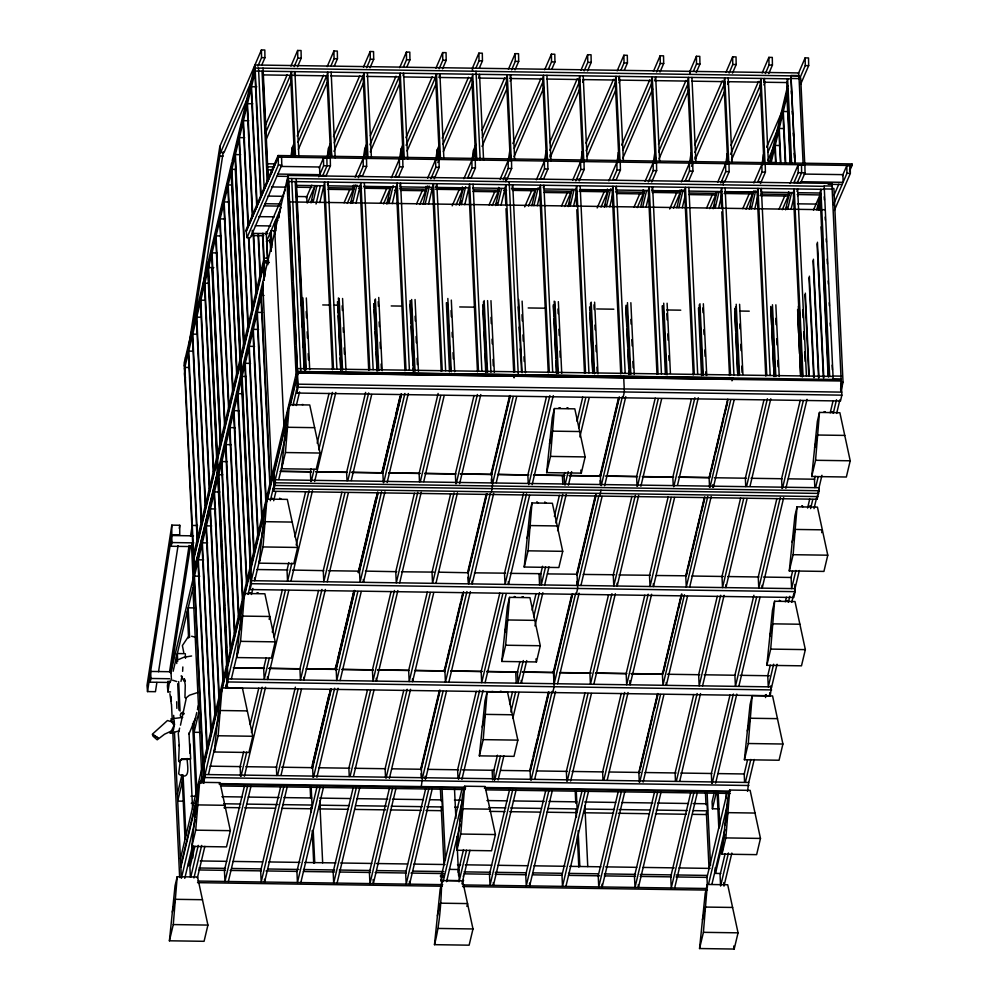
<?xml version="1.0" encoding="UTF-8"?>
<svg xmlns="http://www.w3.org/2000/svg" width="999" height="999" viewBox="0 0 999 999"><rect width="100%" height="100%" fill="white"/><g stroke="black" fill="none" stroke-linecap="round" stroke-linejoin="round"><path stroke-width="1.5" d="M171.791 534.79L171.816 525.137L179.745 525.262L179.72 534.902L171.791 534.79L147.515 691.583L155.444 691.695L156.88 682.479M192.183 535.089L192.208 525.437L197.502 525.524M192.832 329.395L219.805 156.019L219.83 146.378L261.413 49.95L264.81 50L264.947 57.68L261.9 64.773M202.909 286.488L223.214 151.935M292.295 155.707L292.332 147.427L294.168 143.182M328.546 156.231L328.584 147.964L330.419 143.706M364.797 156.768L364.822 148.489L367.27 142.82M401.049 157.293L401.074 149.026L402.909 144.768M437.287 157.817L437.325 149.55L439.16 145.292M473.538 159.728L473.576 150.087L476.024 144.405M509.79 158.878L509.815 150.612L508.391 159.84M546.028 160.789L546.066 151.136L544.63 160.364M582.28 159.94L582.317 151.673L580.881 160.889M618.531 161.85L618.568 152.198L617.132 161.426M654.782 161.001L654.807 152.735L653.383 161.95M691.021 162.912L691.058 153.259L689.622 162.487M727.272 162.063L727.309 153.796L725.873 163.012M763.523 163.973L763.561 154.321L762.125 163.549M179.283 744.829L178.634 760.676L179.271 761.65L181.768 759.502L189.61 759.277M182.63 671.316L182.842 666.97M169.418 940.796L173.277 924.574L177.198 876.722L197.577 877.022L207.917 925.086L204.071 941.308L169.418 940.796L175.05 885.738L177.198 876.722M191.858 846.39L195.717 830.169L199.625 782.317L220.017 782.604L230.357 830.669L226.498 846.89L191.858 846.39L197.477 791.333L199.625 782.317M214.285 751.985L218.144 735.764L222.053 687.899L242.445 688.199L252.784 736.263L248.926 752.484L214.285 751.985L219.917 696.915M236.726 657.567L240.572 641.358L244.493 593.493L264.885 593.793L275.212 641.857L271.366 658.079L236.726 657.567L242.345 602.509L244.493 593.493M259.153 563.161L263.012 546.94L266.92 499.088L287.312 499.388L297.652 547.452L293.793 563.673L259.153 563.161L264.785 508.104L266.92 499.088M281.581 468.756L285.439 452.535L289.36 404.682L309.74 404.982L320.08 453.047L316.221 469.268L281.581 468.756L287.213 413.698L289.36 404.682M434.49 944.667L440.109 889.61L442.257 880.594L462.649 880.893L472.989 928.958L469.13 945.179L434.49 944.667C440.509 921.565 441.333 897.264 441.908 873.526L461.988 789.01M456.918 850.261L460.776 834.04L464.685 786.188L485.077 786.488L495.417 834.552L491.558 850.773L456.918 850.261L462.549 795.204L464.685 786.188M479.358 755.856L483.204 739.635L487.125 691.783L507.517 692.07L517.844 740.134L513.998 756.355L479.358 755.856L484.977 700.799L487.125 691.783M501.785 661.45L505.644 645.229L509.552 597.365L529.945 597.664L540.284 645.729L536.426 661.95L501.785 661.45L507.417 606.381L509.552 597.365M524.213 567.032L528.071 550.824L531.98 502.959L552.372 503.259L562.712 551.323L558.853 567.544L524.213 567.032L529.845 511.975L531.98 502.959M546.653 472.627L550.499 456.406L554.42 408.554L574.812 408.853L585.152 456.918L581.293 473.139L546.653 472.627L552.272 417.57L554.42 408.554M699.55 948.538L703.408 932.329L707.317 884.465L727.709 884.764L738.049 932.829L734.19 949.05L699.55 948.538L705.182 893.481L707.317 884.465M721.99 854.133L725.836 837.911L729.757 790.059L750.137 790.359L760.476 838.423L756.63 854.644L721.99 854.133L727.609 799.075L729.757 790.059M744.417 759.727L748.276 743.506L752.185 695.654L772.577 695.953L782.916 744.018L779.058 760.239L744.417 759.727L750.049 704.67L752.185 695.654M766.845 665.322L770.704 649.1L774.612 601.248L795.004 601.548L805.344 649.612L801.485 665.821L766.845 665.322L772.477 610.264L774.612 601.248M789.285 570.916L793.131 554.695L797.052 506.83L817.444 507.13L827.784 555.194L823.925 571.416L789.285 570.916L794.904 515.846L797.052 506.83M811.712 476.498L815.571 460.289L819.48 412.425L839.872 412.724L850.211 460.789L846.353 477.01L811.712 476.498L817.344 421.441L819.48 412.425M180.32 760.726L178.696 773.701L179.408 774.562C191.421 781.156 186.988 764.272 187.138 758.528M185.402 367.744L184.44 373.888L184.952 380.032L185.427 376.96M188.749 346.216L219.83 146.378L220.617 152.572L224.013 152.622L248.451 95.941M171.816 525.137L147.003 685.451L147.515 691.583M179.271 528.346L179.745 525.262M158.541 671.715L178.047 545.666M168.107 681.131L167.395 685.751L167.907 691.882L170.554 691.92M169.543 671.877L189.111 545.479M190.534 536.226L192.208 525.437M167.907 691.882L169.568 681.118M170.767 673.438L190.509 545.841M192.732 582.854L193.207 579.782M290.896 156.656L292.332 147.427L293.119 153.634L295.379 153.671M327.385 155.644L328.584 147.964L329.358 154.158L331.631 154.196M363.386 157.717L364.822 148.489L365.609 154.695L366.833 151.86M399.875 156.706L401.074 149.026L401.86 155.22L403.084 152.385M435.889 158.779L437.325 149.55L438.111 155.757L440.372 155.782M472.14 159.303L473.576 150.087L474.35 156.281L476.186 152.035M182.005 676.198L180.981 681.393M186.226 698.351L180.482 725.187M179.171 730.881L170.292 733.254L173.401 730.057L174.45 724.575L174.138 720.067L170.866 718.918L182.73 717.394M184.303 365.971L255.107 68.032L798.825 75.974L798.688 72.939L254.957 64.997L232.243 160.602L232.392 163.624M184.453 369.006L255.245 71.054L791.033 78.884M262.799 72.765L263.174 71.179M192.944 546.59L171.116 546.266L172.003 542.557L171.678 535.526L193.494 535.851M267.857 171.079L267.557 179.783M294.305 74.113L294.892 71.641L298.863 155.819M170.354 682.479L150.075 682.18L150.961 678.471L150.637 671.44L170.804 671.74M193.269 556.068L264.073 258.129L268.032 258.179M193.419 559.09L264.248 261.026L268.881 261.089M193.481 560.551L264.31 262.475L268.943 262.537M296.603 390.01L296.753 393.032L840.471 400.986L841.857 395.154L831.867 183.404L288.149 175.462L194.006 571.653L192.832 546.715M193.943 574.675L218.044 473.251M193.968 575.124L171.016 671.69L171.291 677.347M263.349 283.466L218.257 473.251L218.544 479.395M286.85 184.54L288.286 178.484L824.25 186.326M194.093 577.709L218.194 476.273M218.394 476.273L263.299 287.325M170.804 681.068L171.503 678.146M173.127 671.278L194.293 582.192M310.976 202.485L314.91 185.914M312.987 202.472L316.908 186.001M316.034 204.021L320.304 186.051M177.397 794.03L181.993 774.65L185.04 839.272M193.744 725.212L196.766 712.487M197.44 709.652L198.451 705.419M319.792 202.572L324.687 182.043L333.504 369.118M182.33 781.717L177.722 801.098L183.017 801.173M198.776 712.487L194.081 732.279L200.687 732.379M327.497 184.578L328.084 182.093L336.9 369.168M180.444 858.665L201.498 770.042M202.909 764.772L227.01 663.336M226.461 666.52L272.115 474.413M273.451 476.336L271.828 476.311L296.054 374.338L286.913 180.457L288.536 180.482L297.677 374.363L290.209 405.819M203.047 767.806L227.185 666.233M227.322 666.533L272.64 475.799M203.122 769.255L227.26 667.694M227.035 669.492L243.244 601.273M243.918 598.413L266.233 504.532M266.908 501.66L281.656 439.622M282.367 436.613L285.976 421.441M290.259 403.409L295.704 380.507M180.769 865.733L197.19 796.64M200.399 783.116L201.835 777.11M273.276 477.097L287.362 417.794M180.844 867.182L197.265 798.089M200.824 783.066L201.898 778.558M172.29 912.05L175.312 899.312L202.497 899.712M194.718 817.632L197.752 804.907L224.937 805.306L224.263 808.129M203.646 780.369L220.18 710.501L247.365 710.901M225.562 688.149L227.747 678.933L771.678 686.875L777.06 664.248M239.585 628.821L242.607 616.096L269.792 616.483L269.131 619.318M262.025 534.415L265.047 521.678L292.232 522.077M284.453 440.01L287.475 427.272L314.66 427.672M240.147 627.622L227.959 678.933L227.435 667.819M248.039 594.43L263.137 530.881M270.304 500.699L285.04 438.661M292.932 405.469L297.989 384.178L841.72 392.12M747.514 791.345L748.75 782.479L205.032 774.537L203.784 783.391L192.432 542.682L191.558 546.391L193.419 585.901M770.716 690.059L771.465 686.875L770.229 695.741L226.498 687.799L227.884 681.955L217.907 470.217L195.192 565.821L195.329 568.843M195.28 819.704L181.368 878.283L174.475 732.417M226.798 687.637L228.059 687.125M794.829 584.465L795.167 591.658L793.78 597.489L250.062 589.547L251.448 583.703L231.618 163.249L208.903 258.853L209.041 261.888M273.401 491.296L275.424 482.804L275.274 479.77L818.993 487.724L819.143 490.746L817.12 499.238L273.401 491.296L273.264 488.261M294.093 404.408L295.229 404.433M296.753 393.032L298.139 387.2L296.228 346.765M208.516 774.213L215.334 745.541M231.356 678.983L238.162 650.312M251.436 594.48L252.872 588.436M260.077 558.091L254.695 580.731L254.57 577.946M273.701 500.749L275.849 491.695M278.758 479.458L283.067 461.351M296.328 405.519L299.563 391.933M184.765 878.333L192.62 845.291M193.344 846.315L188.699 865.846L188.574 863.011M194.905 846.29L189.91 867.307L190.359 877.035M302.023 404.533L303.159 404.545M328.022 189.323L353.409 189.698L353.658 185.277M350.624 203.072L354.558 186.501M190.784 876.922L198.277 845.379M352.635 203.047L356.905 185.077M193.943 877.971L201.673 845.429M356.031 203.097L360.926 182.58L369.755 369.642M197.34 878.021L204.87 846.328M403.047 75.699L403.633 73.227L407.679 158.966M243.706 751.51L240.122 766.608L240.584 776.323M250.162 724.35L258.766 688.136M266.184 657.792L263.674 668.356L264.198 679.457L269.218 658.341M272.277 632.142L282.317 589.885M288.811 562.562L287.025 570.104L287.55 581.206L291.845 563.099M294.917 536.9L305.669 491.633M311.089 468.831L310.364 471.853L310.826 481.568M317.183 443.181L329.021 393.381M241.009 776.198L246.741 752.06M251.411 732.442L262.163 687.175M274.238 637.212L285.352 590.434M296.154 544.992L309.066 490.671M311.251 481.443L314.123 469.38M318.781 449.762L332.405 392.407M244.405 776.248L265.559 687.225M288.761 590.471L267.595 679.507L267.47 676.735M290.946 581.256L312.462 490.721M314.648 481.493L335.801 392.457M244.505 785.838L224.425 870.341L224.95 881.455L247.54 786.388M386.863 203.596L390.809 187.025M388.886 203.584L393.156 185.614M228.346 881.505L250.936 786.425M392.282 203.634L397.177 183.104L406.006 370.179M399.987 185.627L400.574 183.154L409.403 370.217M438.998 77.472L439.885 73.751L443.856 157.942M295.379 687.15L276.373 767.132L276.76 775.461M318.569 590.409L299.925 668.88L300.449 679.994L321.965 589.447M341.92 492.157L323.276 570.629L323.801 581.743L344.955 492.707M365.622 392.395L346.616 472.377L347.015 480.706M277.61 775.224L298.052 689.21M347.864 480.469L368.656 392.944M281.019 775.274L301.448 689.26M325.362 589.497L303.846 680.044L303.721 677.26M327.197 581.793L348.351 492.757M351.261 480.519L371.69 394.505M280.744 786.363L260.664 870.878L261.189 881.98L283.778 786.912M426.148 186.338L425.911 190.759L400.524 190.384M423.114 204.133L427.048 187.562M425.137 204.108L429.408 186.139M287.175 786.962L264.585 882.03L264.46 879.257M428.534 204.158L432.442 187.687M435.939 187.4L436.825 183.691L445.654 370.754M312.312 764.834L323.838 716.333M324.563 713.298L328.883 695.104M312.163 766.658L330.669 688.786M335.502 668.106L336.588 663.561M337.3 660.526L353.871 590.796M358.191 572.602L375.774 498.601M382.192 471.603L389.76 439.76M390.484 436.725L394.805 418.544M395.529 415.509L399.85 397.315M312.025 767.806L330.756 688.973M335.714 668.406L354.22 590.534M358.491 572.564L377.56 492.282M382.405 471.903L400.549 395.529M312.225 768.119L331.094 688.748M335.577 669.555L354.308 590.721M358.916 571.303L377.647 492.47M382.267 473.051L400.999 394.218M313.074 777.384L312.625 767.669L331.268 689.198M335.789 669.867L354.645 590.496M359.128 571.615L377.984 492.245M382.48 473.351L401.336 393.981M354.82 590.946L336.176 669.417L336.7 680.519L357.854 591.483M381.556 491.72L360.04 582.267L359.515 571.166L378.171 492.694M383.329 482.629L382.867 472.902L401.511 394.43M478.946 76.811L479.532 74.338L483.578 160.077M313.499 777.259L334.665 688.224M383.753 482.505L404.907 393.469M316.908 777.309L338.062 688.274M340.097 680.569L361.251 591.533M384.952 491.77L363.436 582.317L363.311 579.545M387.15 482.554L408.304 393.519M316.995 786.9L296.915 871.403L297.44 882.517L320.03 787.437M435.651 189.298L462.537 189.698L462.912 188.099L436.039 187.712M459.365 204.658L463.299 188.087M461.376 204.645L465.646 186.676M300.836 882.567L323.426 787.487M464.785 204.695L469.68 184.166L478.496 371.228M510.227 159.515L506.406 78.459L507.28 74.738L511.251 158.916M510.089 77.26L510.676 74.788L514.647 158.966M367.52 689.722L348.876 768.194L349.263 776.523M391.071 591.47L372.427 669.942L372.952 681.056L394.455 590.509M414.41 493.219L395.766 571.69L396.291 582.804L417.807 492.257M438.124 393.456L419.118 473.439L419.505 481.768M350.112 776.285L370.554 690.272M420.354 481.53L440.796 395.517M353.509 776.335L373.951 690.321M397.864 590.559L376.348 681.106L376.211 678.321M399.687 582.854L421.203 492.307M423.751 481.58L444.193 395.554M353.246 787.424L333.167 871.94L333.691 883.041L356.281 787.974M473.014 191.446L498.401 191.808L498.651 187.4M495.616 205.182L499.55 188.611M497.627 205.17L501.548 188.699M337.088 883.091L359.677 788.024M501.023 205.22L504.945 188.749M512.137 187.275L512.724 184.79L521.54 371.865M403.758 690.259L385.114 768.718L385.514 777.06M427.322 592.007L408.666 670.479L409.19 681.58L430.344 592.544M450.661 493.743L432.018 572.215L432.542 583.329L454.058 492.782M474.013 395.492L455.357 473.963L455.819 483.691M386.001 778.321L407.155 689.285M456.243 483.566L477.397 394.53M389.398 778.371L410.552 689.335M433.753 592.594L412.587 681.63L412.462 678.858M435.939 583.379L457.455 492.832M459.64 483.616L480.794 394.58M389.498 787.961L369.418 872.464L369.942 883.578L392.532 788.498M531.855 205.719L535.801 189.148M533.878 205.707L538.149 187.725M395.929 788.548L373.339 883.615L373.139 879.457M548.264 372.864L539.585 188.911L540.471 185.202L549.3 372.265M537.275 205.757L540.122 193.769M543.281 187.725L543.868 185.252L552.697 372.315M420.904 768.256L439.41 690.384M444.105 671.503L450.512 644.542M451.223 641.545L455.494 623.576M456.206 620.579L460.477 602.609M461.188 599.612L462.612 593.631M468.156 570.254L486.313 493.881M491.146 473.489L509.652 395.616M513.923 377.647L514.635 374.65L405.894 373.064L405.956 374.513L514.71 376.111L514.635 374.65M420.979 769.705L439.835 690.334M444.393 671.503L463.386 592.082M467.869 573.201L486.738 493.831M491.221 474.95L510.077 395.579M514.21 377.659L514.922 374.662L623.663 376.248L624.363 391.97L622.976 397.802M421.253 769.705L440.122 690.334M444.817 671.453L463.673 592.082M468.156 573.201L487.012 493.831M491.508 474.95L510.364 395.579M422.602 777.347L443.044 691.333M466.958 591.57L445.442 682.117L444.917 671.003M490.297 493.319L468.793 583.853L468.269 572.752L438.499 572.177M492.857 482.592L513.286 396.566M421.278 786.575L422.515 777.709M491.52 491.82L492.769 482.954M425.649 778.908L446.441 691.37M448.838 682.167L470.354 591.62M493.706 493.369L472.19 583.903L472.052 581.131M496.253 482.642L516.683 396.615M425.736 788.486L405.656 872.989L406.181 884.103L428.771 789.035M568.106 206.244L572.04 189.673M570.129 206.231L574.038 189.76M432.167 789.085L409.578 884.152L409.453 881.38M573.526 206.281L577.085 191.308M429.595 799.712L441.983 799.899L442.32 806.967L441.433 810.676L425.949 810.451M618.843 78.859L619.43 76.386L623.401 160.564M476.261 691.308L457.617 769.779L458.004 778.109M499.812 593.056L481.168 671.528L481.693 682.642L502.847 593.606M523.513 493.294L504.507 573.276L505.032 584.39L526.548 493.843M546.503 396.553L527.859 475.024L528.246 483.354M458.491 779.382L479.657 690.346M528.746 484.627L549.9 395.592M461.9 779.432L483.054 690.396M485.089 682.692L506.243 593.656M529.595 495.404L508.441 584.44L508.304 581.655M532.142 484.677L553.296 395.641M443.706 875.236L440.559 875.711L440.609 876.722L443.631 876.772M440.609 876.722L440.696 875.186M443.156 881.618L462.874 798.613M579.22 191.346L607.529 191.808L607.904 190.222L579.532 189.81M604.358 206.781L608.291 190.21M437.35 915.921L440.384 903.183L467.569 903.583L466.895 906.418M459.79 821.515L462.812 808.778L489.997 809.178M482.217 727.097L485.239 714.372L512.425 714.772M504.657 632.692L507.679 619.967L534.865 620.367M527.085 538.286L530.107 525.561L557.292 525.949M549.512 443.881L552.547 431.143L579.732 431.543M606.368 206.756L610.639 188.786M446.553 881.667L460.177 824.312M491.858 691.508L492.994 691.52M609.777 206.805L612.974 193.331M615.784 188.786L616.371 186.313L625.187 373.376M499.787 691.62L501.048 691.108M458.129 872.252L463.511 849.612M459.003 881.842L466.533 850.149M655.219 161.638L651.398 80.569L652.272 76.861L656.243 161.039M463.224 876.048L463.399 876.523M461.938 883.903L469.942 850.199M463.411 880.082L463.586 880.569M654.795 80.619L655.681 76.911L659.64 161.089M497.452 755.219L493.868 770.316L494.318 780.032M509.64 703.92L512.512 691.845M519.93 661.5L517.42 672.065L517.944 683.166L523.314 660.539M532.117 610.189L536.063 593.593M542.557 566.271L540.759 573.813L541.283 584.914L545.591 566.808M554.383 516.471L559.403 495.342M564.822 472.539L564.11 475.561L564.497 483.891M577.01 421.228L582.754 397.09M494.742 779.907L500.487 755.768M510.876 712L515.546 692.382M533.716 616.77L539.448 592.632M555.981 523.051L562.799 494.38M564.984 485.152L568.219 471.578M578.621 427.809L585.789 397.627M498.139 779.957L503.883 755.818M512.849 718.094L518.943 692.432M526.71 660.589L521.341 683.216L521.203 680.444M534.964 625.874L542.857 592.682M544.68 584.964L548.988 566.858M557.592 530.644L566.196 494.418M568.394 485.202L571.615 471.628M579.857 436.913L589.185 397.677M616.52 193.544L643.393 193.931L643.781 192.345L615.409 191.92M640.609 207.305L644.542 190.734M642.619 207.293L646.54 190.821M646.016 207.342L648.863 195.354M651.735 190.559L652.622 186.838L661.438 373.901M509.565 789.709L489.485 874.225L490.01 885.326L512.599 790.259M515.996 790.309L493.406 885.376L493.281 882.604M529.932 769.842L532.43 759.365M533.141 756.368L537.412 738.398M538.124 735.401L548.439 691.97M553.483 671.59L571.64 595.217M576.835 573.339L595.342 495.467M600.174 475.087L613.349 419.68M614.06 416.683L618.331 398.713M530.007 771.29L548.863 691.92M530.282 771.303L548.788 693.431M553.558 673.051L572.415 593.681M576.898 574.787L596.016 494.355M600.249 476.535L619.105 397.165M554.195 671.553L572.702 593.681M577.185 574.8L596.041 495.429M600.536 476.548L619.392 397.177M530.993 780.444L552.147 691.408M575.699 593.156L554.183 683.703L553.708 671.016M577.534 585.451L598.688 496.416M601.236 485.689L622.389 396.653M552.734 692.557L554.12 686.725L553.421 671.003M576.286 594.305L577.672 588.473L576.972 572.752M599.637 496.053L601.023 490.222M534.752 778.983L555.544 691.458M557.579 683.753L579.095 593.206M580.931 585.501L602.085 496.466M604.632 485.739L625.786 396.703M652.235 192.42L680.019 192.869L680.406 191.284L652.035 190.859M676.847 207.842L680.794 191.271M678.87 207.817L683.141 189.847M693.256 374.987L684.577 191.034L685.464 187.325L694.293 374.388M682.267 207.867L685.114 195.891M545.816 790.246L525.736 874.749L526.261 885.851L548.851 790.783M552.247 790.833L529.657 885.901L529.52 883.128M585.002 692.906L566.358 771.378L566.82 781.093M608.553 594.655L589.909 673.126L590.434 684.228L611.95 593.681M631.905 496.403L613.261 574.875L613.786 585.976L635.302 495.429M655.244 398.139L636.6 476.61L637.062 486.338M567.245 780.968L588.036 693.443M637.487 486.213L658.279 398.688M570.641 781.018L591.433 693.493M593.831 684.278L615.347 593.731M638.698 495.479L617.182 586.026L617.045 583.254M640.883 486.263L661.675 398.738M689.01 194.593L715.896 194.992L716.271 193.406L689.397 193.007M713.099 208.366L717.032 191.796M715.122 208.354L719.03 191.883M718.518 208.404L721.715 194.917M582.067 790.771L561.987 875.274L562.499 886.388L585.089 791.32M565.909 886.438L588.498 791.37M763.835 80.969L764.422 78.496L768.393 162.675M621.253 693.431L602.609 771.902L602.996 780.231M644.805 595.179L626.161 673.651L626.685 684.765L648.201 594.218M668.156 496.928L649.5 575.399L650.024 586.513L671.191 497.477M691.495 398.676L672.851 477.147L673.239 485.477M603.846 779.994L624.65 692.469M673.738 486.75L694.892 397.714M607.242 780.044L628.046 692.519M651.598 594.268L630.082 684.814L629.882 680.644M674.587 497.527L653.433 586.563L653.296 583.778M677.497 485.289L698.289 397.764M749.35 208.891L753.283 192.32M751.36 208.878L755.631 190.909M754.769 208.928L757.617 196.953M760.776 190.909L761.363 188.424L770.179 375.499M618.306 791.295L598.226 875.811L598.751 886.912L621.341 791.845M769.105 163.911L787.724 85.577M769.967 163.923L787.861 88.611M770.853 163.848L787.574 93.469M624.737 791.895L602.147 886.962L602.022 884.19M657.504 693.955L638.861 772.427L639.31 782.155M731.98 380.831L732.692 377.847L623.95 376.248L624.013 377.709L732.766 379.295L732.692 377.847M639.035 772.889L657.891 693.518M681.418 594.205L662.412 674.188L662.936 685.289L684.44 594.742M704.395 497.452L685.751 575.923L686.276 587.037L707.791 496.491M709.552 487.4L709.103 477.672L727.747 399.2M640.409 768.293L644.73 750.087M645.454 747.052L648.701 733.391M649.425 730.356L652.672 716.695M654.47 709.103L657.717 695.441M662.587 674.637L681.443 595.267M685.926 576.386L704.794 497.015M709.278 478.134L727.784 400.262M663.236 673.089L665.759 662.462M666.483 659.427L670.816 641.208M671.528 638.174L677.659 612.362M678.383 609.328L681.992 594.155M686.226 576.348L687.662 570.279M688.386 567.245L691.633 553.583M692.357 550.549L696.678 532.33M697.402 529.295L700.649 515.634M701.373 512.599L704.62 498.938M709.565 478.096L710.651 473.538M711.375 470.504L714.622 456.843M715.334 453.808L719.667 435.589M720.391 432.555L723.638 418.893M724.35 415.859L727.597 402.197M639.735 782.03L660.539 694.505M709.977 487.275L730.781 399.75M643.131 782.08L663.935 694.555M687.487 596.303L666.333 685.339L666.196 682.567M689.672 587.087L711.188 496.54M713.386 487.325L734.178 399.8M788.636 191.633L788.386 196.054L760.014 195.642M785.601 209.428L789.535 192.857M787.612 209.415L791.533 192.932M791.008 209.453L793.855 197.477M797.015 191.433L797.614 188.961L806.43 376.024M654.557 791.832L634.477 876.335L635.002 887.449L657.592 792.369M797.614 196.029L798.326 193.032M660.988 792.419L638.398 887.499L638.274 884.714M693.743 694.492L675.099 772.964L675.499 781.293M717.307 596.241L698.651 674.712L699.175 685.826L720.691 595.279M740.646 497.989L722.002 576.46L722.527 587.562L743.681 498.526M763.998 399.737L745.354 478.209L745.741 486.538M676.348 781.056L697.14 693.531M746.59 486.301L767.382 398.776M679.745 781.106L700.536 693.581M702.572 685.863L724.088 595.329M747.077 498.576L725.923 587.612L725.798 584.84M749.987 486.351L770.778 398.813M816.745 209.877L820.691 193.307L813.461 210.052M817.694 209.603L820.554 197.552M818.481 209.877L820.703 200.574M819.342 209.915L820.766 203.921M690.809 792.357L670.729 876.872L671.253 887.974L693.843 792.906M674.65 888.024L697.24 792.956M729.994 695.017L711.35 773.488L711.812 783.216M753.908 595.267L734.902 675.237L735.426 686.35L756.58 597.315M776.897 498.513L758.253 576.985L758.778 588.099L780.294 497.552M800.236 400.262L781.593 478.733L782.055 488.449M712.237 783.091L733.391 694.055M782.479 488.336L803.271 400.811M693.106 803.571L707.055 803.77L707.379 810.838L706.505 814.547L692.557 814.347M715.634 783.141L736.787 694.105M738.823 686.4L759.977 597.365M783.691 497.602L762.175 588.149L762.037 585.364M785.876 488.386L807.03 399.35M714.198 792.831L712.087 801.71L712.412 808.778L719.03 808.878M712.412 808.778L716.283 792.494M727.06 792.894L706.98 877.397L707.429 887.112M708.578 883.978L727.934 802.484M702.422 919.792L705.444 907.067L732.629 907.454M724.849 825.386L727.871 812.649L755.057 813.049M747.289 730.981L750.311 718.244L777.497 718.643M769.717 636.563L772.739 623.838L799.924 624.238M792.145 542.157L795.179 529.433L822.364 529.832L821.69 532.654M814.585 447.752L817.607 435.027L844.792 435.414M711.975 884.028L724.874 829.707M720.754 873.488L715.471 873.413L724.75 834.352M725.062 853.895L720.067 874.924L720.591 886.038L728.446 852.996M747.427 760.389L744.205 773.975L744.592 782.304M770.266 665.159L767.756 675.724L768.281 686.825L773.651 664.198M785.326 601.773L786.4 597.252M792.532 571.428L791.096 577.472L791.62 588.573L795.928 570.466M807.592 508.054L809.739 499.001M815.159 476.198L814.447 479.22L814.834 487.549M830.219 412.812L833.091 400.749M745.441 782.067L750.823 759.427M765.521 697.552L766.233 694.542M788.361 602.322L789.797 596.291M810.626 508.591L812.774 499.537M815.684 487.3L818.193 476.748M833.253 413.361L836.488 399.775M840.696 385.302L841.408 382.317L843.031 382.33L833.89 188.449L832.254 188.424M840.896 391.321L843.031 382.33M731.842 853.046L723.988 886.088L723.8 882.641M748.838 782.117L754.22 759.477M769.28 696.091L769.992 693.081M791.757 602.372L793.905 593.319M794.642 590.222L799.325 570.516M814.023 508.641L816.895 496.578M817.607 493.556L817.994 491.97M818.73 488.861L821.952 475.287M836.65 413.411L839.884 399.825M179.633 728.146L178.284 733.366L179.271 746.141M188.898 734.178L195.679 717.881M220.617 152.572L252.385 78.896M257.892 66.134L261.551 57.642L261.413 49.95M265.259 125.637L287.262 74.588M290.934 66.071L297.665 50.474L301.061 50.524L301.198 58.217L297.54 66.721M265.422 133.267L291.084 73.751M294.143 66.671L297.802 58.167L297.665 50.474M266.371 138.986L291.421 80.882M278.097 155.532L246.129 229.658L246.166 231.231L278.122 157.105L278.097 155.532L473.626 158.391L473.651 159.965L278.122 157.105M278.221 157.318L246.254 231.443L247.04 237.65L250.437 237.7L281.755 165.06L281.618 157.367L278.221 157.318L278.359 165.01L247.04 237.65M297.227 136.089L323.514 75.112M327.185 66.608L333.903 51.011L337.312 51.061L337.45 58.741L334.39 65.834M293.119 153.634L294.33 150.799M298.002 142.295L326.723 75.699M330.994 65.784L334.053 58.691L333.903 51.011M298.351 149.425L327.06 82.83M266.109 234.34L285.352 189.698M266.458 241.546L281.081 207.617M269.855 241.596L271.066 238.773M274.113 231.693L275.337 228.871M306.268 197.952L311.8 185.127M319.168 168.019L323.476 158.042L330.269 158.142L330.419 165.822L326.111 175.799M333.466 136.613L359.765 75.649M363.436 67.133L370.154 51.536L373.551 51.586L373.701 59.278L370.03 67.782M307.642 202.785L315.01 185.677M318.818 176.848L323.614 165.722L323.476 158.042M329.358 154.158L331.193 149.912M334.253 142.832L362.962 76.224M366.633 67.732L370.304 59.228L370.154 51.536M311.039 202.834L312.262 199.987M322.714 175.749L327.01 165.772L326.873 158.092M333.978 151.373L363.923 81.943M370.329 135.727L396.016 76.174M399.675 67.67L406.406 52.073L409.802 52.123L409.94 59.803L406.893 66.896M344.068 202.809L349.6 189.972M355.132 177.148L363.124 158.616L366.521 158.666L366.658 166.358L362.362 176.336M369.892 144.768L399.213 76.761M403.496 66.846L406.543 59.753L406.406 52.073M347.277 203.371L355.269 184.84M358.341 177.71L363.261 166.309L363.124 158.616M370.229 151.91L400.174 82.48M350.686 203.409L351.91 200.562M405.969 137.675L432.255 76.711M435.926 68.194L442.657 52.597L446.053 52.647L446.191 60.34L442.532 68.831M380.319 203.334L387.075 187.662M391.383 177.672L399.375 159.153L402.772 159.203L402.909 166.883L398.613 176.86M406.131 145.305L436.076 75.874M439.135 68.781L442.794 60.29L442.657 52.597M383.529 203.896L390.909 186.788M395.204 176.811L399.513 166.833L399.375 159.153M407.093 151.024L435.801 84.428M386.925 203.946L389.385 198.239M442.22 138.212L468.506 77.235M472.177 68.731L478.896 53.134L482.305 53.184L482.442 60.864L479.383 67.944M416.558 203.871L422.714 189.61M427.622 178.209L435.614 159.678L439.011 159.728L439.16 167.407L434.24 178.821M438.111 155.757L439.935 151.498M442.994 144.418L471.715 77.822M475.986 67.895L479.045 60.814L478.896 53.134M419.78 204.42L427.772 185.889M430.844 178.771L435.764 167.37L435.614 159.678M437.787 162.575L439.011 159.728M443.344 151.548L473.276 82.118M482.13 130.232L504.757 77.76M508.429 69.256L515.147 53.659L518.543 53.709L518.693 61.389L515.022 69.893M452.197 205.819L459.577 188.711M463.873 178.734L471.865 160.202L475.262 160.252L475.412 167.944L471.103 177.922M482.292 137.862L506.743 81.181M511.625 69.843L515.297 61.339L515.147 53.659M456.031 204.957L463.399 187.849M467.707 177.872L472.003 167.894L471.865 160.202M482.03 146.416L507.08 88.312M510.139 81.231L511.363 78.397M459.428 205.007L461.276 200.724M512.874 143.519L541.008 78.297M544.667 69.78L551.398 54.183L554.795 54.233L554.944 61.926L551.885 69.006M489.06 204.92L495.204 190.672M500.124 179.271L508.116 160.739L511.513 160.789L511.65 168.469L506.743 179.882M514.273 148.314L542.981 81.706M548.488 68.956L551.535 61.876L551.398 54.183M492.282 205.482L499.65 188.374M503.334 179.832L508.254 168.419L508.116 160.739M513.998 156.855L543.943 87.425M495.679 205.532L496.903 202.685M549.737 142.632L577.247 78.821M580.918 70.317L587.649 54.72L591.046 54.77L591.183 62.45L587.524 70.954M524.7 206.88L532.067 189.773M536.376 179.795L544.368 161.264L547.764 161.314L547.902 169.006L543.606 178.983M549.912 150.262L579.845 80.819M584.128 70.904L587.787 62.4L587.649 54.72M528.521 206.019L535.901 188.911M540.197 178.933L544.505 168.956L544.368 161.264M580.194 87.962L550.249 157.392L549.937 154.907M582.629 82.293L583.853 79.458M585.988 143.157L613.498 79.358M617.17 70.842L623.888 55.245L627.297 55.295L627.434 62.987L624.375 70.067M561.55 205.981L567.707 191.733M572.614 180.332L580.606 161.801L584.003 161.85L584.153 169.53L579.233 180.931M586.151 150.787L616.096 81.356M620.978 70.017L624.038 62.937L623.888 55.245M564.772 206.543L572.152 189.435M575.836 180.881L580.756 169.48L580.606 161.801M587.112 156.506L615.821 89.91M618.881 82.817L620.104 79.982M568.169 206.593L570.017 202.322M621.628 145.105L649.75 79.883M653.421 71.379L660.139 55.782L663.536 55.832L663.686 63.511L660.014 72.015M597.19 207.942L604.57 190.834M608.866 180.856L616.858 162.325L620.254 162.375L620.404 170.067L616.096 180.045M623.014 149.9L651.735 83.304M656.618 71.965L660.289 63.461L660.139 55.782M601.023 207.068L608.391 189.972M612.699 179.995L616.995 170.017L616.858 162.325M622.752 158.454L652.684 89.023M604.42 207.118L605.644 204.271M658.478 144.218L686.001 80.407M689.66 71.903L696.39 56.306L699.787 56.356L699.937 64.048L696.266 72.54M634.053 207.043L640.197 192.795M645.117 181.381L653.109 162.862L656.505 162.912L656.643 170.592L651.735 181.993M658.653 151.848L687.974 83.829M693.481 71.079L696.528 63.998L696.39 56.306M637.275 207.605L644.642 190.497M648.326 181.943L653.246 170.542L653.109 162.862M658.99 158.978L688.935 89.548M694.73 144.755L722.24 80.944M725.911 72.44L732.642 56.843L736.038 56.893L736.176 64.573L732.517 73.077M669.692 209.003L677.06 191.895M681.368 181.918L689.36 163.386L692.757 163.436L692.894 171.116L688.598 181.094M694.904 152.372L724.837 82.942M729.12 73.027L732.779 64.523L732.642 56.843M691.52 166.284L692.757 163.436M673.513 208.129L681.505 189.598M685.189 181.056L689.497 171.066L689.36 163.386M724.575 91.496L695.242 159.515L694.929 157.03M727.622 84.415L728.845 81.581M730.981 145.28L758.491 81.468M762.162 72.964L768.88 57.368L772.289 57.418L772.427 65.097L768.755 73.601M706.555 208.104L712.699 193.856M717.607 182.442L725.599 163.911L728.995 163.961L729.145 171.653L724.837 181.631M730.531 154.321L760.476 84.89M765.359 73.551L769.03 65.047L768.88 57.368M709.765 208.666L717.145 191.558M720.828 183.004L725.749 171.603L725.599 163.911M731.493 160.04L760.813 92.02M763.873 84.94L765.097 82.105M713.161 208.716L715.009 204.433M766.62 147.228L782.517 110.365M798.413 73.489L805.132 57.892L808.528 57.942L808.678 65.634L800.736 84.053M742.794 208.629L749.562 192.957M753.858 182.979L761.85 164.448L765.246 164.498L765.396 172.178L760.476 183.579M768.006 152.023L779.008 126.511M799.774 78.334L805.281 65.584L805.132 57.892M746.016 209.191L754.008 190.659M757.692 182.105L762 172.128L761.85 164.448M767.744 160.564L773.85 146.403M749.412 209.241L750.636 206.393M779.045 209.166L785.189 194.905M790.109 183.504L798.101 164.972L804.894 165.072L805.044 172.765L800.736 182.742M782.267 209.728L789.635 192.62M793.943 182.642L798.238 172.665L798.101 164.972M785.664 209.778L786.887 206.918M797.339 182.692L801.635 172.715L801.498 165.022M833.903 195.567L838.81 184.166M842.507 175.612L846.802 165.634L850.199 165.684L850.349 173.364L834.365 210.427M833.428 204.683L846.952 173.314L846.802 165.634M849.525 169.568L851.96 163.923L691.683 161.576L691.708 163.149L851.997 165.497L851.96 163.923M849.562 171.141L851.997 165.497M174.463 724.575L170.317 733.216L173.401 730.057M189.798 743.855L190.709 759.028L181.581 759.09L179.271 761.65L179.857 760.589M188.062 637.062L182.38 645.604L183.804 652.734M179.258 761.638L181.581 759.09M191.608 655.981L183.604 657.342L178.833 659.452M172.215 730.656L164.573 734.19L157.193 739.809L153.022 736.163L152.472 734.627L158.054 737.874L152.422 734.14L167.495 720.504L173.289 722.327L170.879 720.379L173.851 725.124M198.039 692.419L189.46 695.217L186.139 697.889L184.952 697.564L185.252 685.139L184.303 678.746L185.19 681.243M181.194 712.899L180.27 715.134L180.819 717.257M261.551 57.642L264.947 57.68M297.802 58.167L301.198 58.217M334.053 58.691L337.45 58.741M370.304 59.228L373.701 59.278M406.543 59.753L409.94 59.803M442.794 60.29L446.191 60.34M479.045 60.814L482.442 60.864M515.297 61.339L518.693 61.389M551.535 61.876L554.944 61.926M587.787 62.4L591.183 62.45M624.038 62.937L627.434 62.987M660.289 63.461L663.686 63.511M696.528 63.998L699.937 64.048M732.779 64.523L736.176 64.573M769.03 65.047L772.427 65.097M805.281 65.584L808.678 65.634M799.075 77.972L800.699 77.997L804.719 163.299M791.133 78.496L799.063 78.609M263.973 74.913L327.672 75.837M330.781 75.887L363.399 76.361M366.508 76.411L400.686 76.911M403.796 76.948L436.413 77.435M439.523 77.472L472.14 77.947M478.371 78.047L506.431 78.459M509.552 78.496L542.282 78.983M546.965 79.046L579.695 79.52M582.817 79.57L615.559 80.045M618.668 80.095L651.41 80.569M654.532 80.619L687.262 81.094M691.945 81.169L724.687 81.643M727.796 81.693L760.539 82.168M763.661 82.218L787.037 82.555M256.818 86.776L251.523 86.701L257.193 206.743M252.784 103.759L247.49 103.671L252.784 215.921M787.249 111.563L783.291 111.501L785.714 162.949M248.751 120.729L243.469 120.654L248.389 225.087M783.216 128.534L779.257 128.484L780.868 162.775M244.718 137.7L239.435 137.625L248.252 324.687M779.183 145.504L775.224 145.454L776.036 162.6M240.684 154.67L235.402 154.595L244.218 341.658M771.191 162.425L775.149 162.487M219.805 156.019L223.202 156.069M267.345 163.774L275.112 163.886M278.359 165.01L281.755 165.06M323.614 165.722L330.419 165.822M363.261 166.309L366.658 166.358M399.513 166.833L402.909 166.883M435.764 167.37L439.16 167.407M472.003 167.894L475.412 167.944M508.254 168.419L511.65 168.469M544.505 168.956L547.902 169.006M580.756 169.48L584.153 169.53M616.995 170.017L620.404 170.067M653.246 170.542L656.643 170.592M689.497 171.066L692.894 171.116M725.749 171.603L729.145 171.653M762 172.128L765.396 172.178M798.238 172.665L805.044 172.765M846.952 173.314L850.349 173.364M280.856 166.433L319.618 166.995L319.755 174.675L277.897 174.063M804.133 174.076L842.944 174.638L843.094 182.33L801.173 181.718M267.482 166.808L273.988 166.895M231.905 169.306L235.864 169.368M267.919 169.842L272.577 169.905M291.646 175.112L295.042 175.162M319.393 175.512L326.186 175.612M359.041 176.099L362.437 176.149M395.292 176.623L398.688 176.673M431.543 177.16L434.94 177.21M467.782 177.685L471.178 177.735M504.033 178.209L507.43 178.259M540.284 178.746L543.681 178.796M576.535 179.271L579.932 179.321M612.774 179.808L616.171 179.857M649.025 180.332L652.422 180.382M685.277 180.869L688.673 180.919M721.528 181.393L724.924 181.443M757.766 181.918L761.163 181.968M794.018 182.455L800.811 182.555M825.174 182.904L828.571 182.954M276.973 176.236L287.824 176.386M828.183 184.291L842.157 184.49M832.105 186.039L824.175 185.926L833.191 379.445M824.325 188.948L832.254 189.061M288.436 181.518L824.225 189.348M295.617 185.352L323.576 185.752M328.234 185.826L360.864 186.301M363.961 186.351L396.591 186.825M399.7 186.875L432.317 187.35M435.427 187.387L469.605 187.887M472.714 187.937L505.332 188.411M511.563 188.499L539.622 188.911M544.293 188.986L575.474 189.435M580.157 189.51L612.887 189.985M616.008 190.035L648.751 190.509M651.86 190.559L684.602 191.034M689.273 191.096L722.015 191.583M725.137 191.621L757.866 192.108M760.988 192.145L793.73 192.632M798.401 192.695L820.229 193.019M363.536 186.651L390.409 187.038L390.035 188.636L364.647 188.262M511.513 188.811L535.414 189.161L535.027 190.747L512.412 190.372M724.525 191.92L752.896 192.345L752.522 193.931L724.05 193.469M232.143 185.015L228.184 184.952L237 372.028M271.528 186.925L285.539 187.138M296.378 187.213L311.9 187.437M328.409 187.737L353.783 188.099M358.454 188.124L361.788 188.249M399.413 188.774L426.286 189.161M430.532 189.248L433.641 189.298M473.401 189.847L498.776 190.222M503.546 190.322L506.655 190.334M544.405 190.884L571.278 191.284L570.904 192.869L544.018 192.482M760.401 194.043L788.773 194.455M797.19 194.53L820.554 194.955M394.555 190.297L397.54 190.334M268.069 196.079L283.579 196.303M295.979 196.491L306.83 196.641L306.943 202.797M797.564 203.821L816.195 204.083M289.398 201.91L824.912 209.728M229.433 202.01L224.151 201.935L232.967 388.998M265.11 203.721L280.619 203.946M264.186 205.881L279.683 206.106M258.691 216.658L274.313 216.808M225.399 218.981L220.117 218.906L228.933 405.969M277.772 220.579L275.512 220.542L275.986 230.757M255.294 225.724L270.791 225.949M267.832 233.591L252.335 233.366L252.272 230.294M251.398 235.527L263.798 235.714M221.366 235.951L216.084 235.876L224.9 422.939M217.332 252.922L212.05 252.847L220.879 439.91M264.211 261.151L268.182 261.214M264.285 262.6L268.943 262.675M208.554 267.57L213.836 267.645M208.803 283.266L204.832 283.216L213.661 470.279M264.011 295.454L261.376 295.417L270.192 482.48M204.77 300.237L200.799 300.187L209.628 487.25M322.714 304.945L330.494 305.057M333.604 305.107L338.274 305.17M391.208 305.944L402.11 306.106M459.702 306.943L475.274 307.18M528.196 307.954L545.329 308.204M596.69 308.953L613.823 309.203M666.745 309.977L680.756 310.177M739.909 311.039L749.25 311.176M262.625 312.462L257.342 312.387L266.159 499.45M200.737 317.207L196.766 317.158L205.594 504.22M258.591 329.445L253.309 329.358L262.125 516.433M196.703 334.19L192.732 334.128L201.561 521.191M254.558 346.416L249.275 346.328L258.092 533.404M192.67 351.161L188.711 351.099L197.527 538.161M250.524 363.386L245.242 363.311L254.058 550.374M833.141 376.011L841.071 376.136M297.252 368.581L833.054 376.411M188.799 367.47L184.827 367.407L193.656 554.47M833.291 379.046L841.22 379.158M297.427 371.478L405.606 373.064L405.681 374.513L297.502 372.927M297.402 371.616L841.121 379.558M623.738 377.697L514.985 376.111L514.922 374.662M297.465 373.064L841.195 381.006M296.054 374.338L297.677 374.363M246.091 376.486L242.12 376.436L250.949 563.498M298.139 387.2L841.857 395.154M241.995 393.731L238.024 393.668L246.853 580.731M239.273 410.726L233.991 410.639L242.819 597.714M285.577 425.287L283.928 425.387L274.812 231.381M235.24 427.697L229.957 427.609L238.786 614.685M231.219 444.667L225.924 444.592L234.753 631.655M285.439 452.535L320.08 453.047M550.499 456.406L585.152 456.918M815.571 460.289L850.211 460.789M227.185 461.638L221.89 461.563L230.719 648.626M280.332 471.278L311.238 471.728M315.884 471.79L346.79 472.252M351.423 472.315L382.33 472.764L382.267 471.316M388.823 472.864L419.905 473.314M424.563 473.389L455.631 473.838M460.289 473.901L491.358 474.363L491.296 472.914M528.921 474.912L497.852 474.45L527.347 475.024M533.591 474.975L564.66 475.437M569.318 475.499L600.387 475.949M605.332 476.024L636.4 476.486M642.619 476.573L673.688 477.023M678.346 477.097L709.415 477.547M280.332 471.403L311.401 471.865M316.071 471.928L347.14 472.39M351.798 472.452L382.867 472.902M389.086 473.002L420.154 473.451M424.812 473.526L455.881 473.976M460.539 474.038L491.608 474.5M533.553 475.112L564.622 475.561M569.28 475.636L600.362 476.086M606.568 476.173L637.637 476.635M642.295 476.698L673.363 477.147M679.582 477.247L709.103 477.672M714.297 477.747L746.378 478.221M751.048 478.284L782.304 478.746M788.323 478.833L814.759 479.22M222.74 474.75L218.769 474.687L227.597 661.75M275.424 482.804L819.143 490.746M818.506 493.406L274.787 485.452L274.188 472.702M817.756 496.59L274.038 488.636L273.426 475.886M219.755 491.995L214.473 491.92L223.289 678.983M215.722 508.966L210.439 508.891L219.256 695.953M211.688 525.949L206.406 525.861L215.235 712.936M207.655 542.919L202.372 542.832L211.201 729.907M172.003 542.557L193.831 542.869M263.012 546.94L297.652 547.452M528.071 550.824L562.712 551.323M793.131 554.695L827.784 555.194M203.634 559.89L198.339 559.815L207.168 746.877M256.993 569.53L287.899 569.979M292.532 570.054L323.788 570.641M328.446 570.704L359.515 571.166M365.484 571.116L396.803 571.703M401.461 571.778L433.841 572.115M474.475 572.839L505.581 573.164M510.214 573.364L541.308 573.688M547.489 573.913L577.035 574.213M583.229 574.425L614.61 574.762M618.955 574.949L650.337 575.274M656.243 575.499L686.063 575.799M691.97 576.023L723.413 576.485M727.697 576.548L758.953 576.997M763.423 577.06L791.408 577.472M199.75 576.198L194.468 576.123L203.284 763.186M251.298 580.681L795.017 588.623M251.448 583.703L795.167 591.658M194.817 607.916L188.212 607.829L189.598 637.387M240.572 641.358L275.212 641.857M505.644 645.229L540.284 645.729M770.704 649.1L805.344 649.612M183.953 653.646L177.347 653.546L177.71 661.326M233.441 667.782L264.348 668.231M268.981 668.294L299.887 668.756M306.069 668.843L335.427 669.268L335.364 667.819M341.933 669.367L373.002 669.817M377.659 669.892L408.728 670.341M414.947 670.429L444.455 670.866L444.393 669.417M450.961 670.953L482.03 671.415M486.688 671.478L517.757 671.94M522.415 672.002L553.483 672.452M559.989 672.552L591.058 673.001M595.716 673.076L626.785 673.526M631.443 673.601L662.512 674.05L662.449 672.602M233.441 667.919L264.51 668.368M269.168 668.431L300.237 668.893M306.456 668.98L337.525 669.43M342.182 669.505L373.251 669.954M377.909 670.029L408.978 670.479M415.197 670.566L444.717 671.003M450.924 671.091L481.993 671.54M486.65 671.615L517.732 672.065M522.39 672.14L553.458 672.589M559.665 672.677L590.746 673.139M595.404 673.201L626.473 673.663M631.131 673.726L662.2 674.175M667.407 674.25L699.862 674.725M704.145 674.787L735.401 675.249M740.034 675.312L769.405 675.749M150.961 678.471L169.68 678.746M227.884 681.955L771.615 689.909M766.121 694.979L764.859 695.504L765.983 695.516M218.144 735.764L252.784 736.263M483.204 739.635L517.844 740.134M748.276 743.506L782.916 744.018M210.09 766.171L241.159 766.62M245.816 766.683L276.885 767.145M281.556 767.207L312.625 767.669M318.831 767.756L349.9 768.206M354.57 768.281L385.639 768.731M391.845 768.818L421.366 769.255L421.753 777.584M427.584 769.342L458.653 769.804M462.3 769.854L494.38 770.316M500.599 770.416L530.107 770.841L530.506 779.17M536.326 770.928L567.395 771.39M572.052 771.453L603.121 771.915M609.34 772.002L640.409 772.452M645.067 772.527L676.136 772.976M680.794 773.051L711.875 773.501M718.081 773.588L744.492 773.975M205.17 777.559L748.9 785.501M219.318 783.616L464.772 787.212M484.965 787.499L730.419 791.096M219.318 784.377L465.684 787.974M484.378 788.248L729.183 791.82M220.492 785.988L465.309 789.56M485.564 789.859L730.369 793.443M190.934 796.228L195.579 796.29M221.903 796.678L242.033 796.977M248.227 797.065L279.196 797.514M283.841 797.589L311.713 797.989M319.643 798.101L350.624 798.563M356.818 798.651L387.787 799.1M392.432 799.175L423.401 799.625M454.445 800.074L460.639 800.174M486.963 800.549L507.092 800.848M513.286 800.936L544.268 801.385M548.913 801.46L576.785 801.86M584.715 801.985L615.684 802.434M621.878 802.522L652.846 802.971M657.492 803.046L688.461 803.496M191.259 803.296L194.355 803.346M223.776 803.77L240.821 804.02M247.015 804.108L277.984 804.557M282.63 804.632L312.05 805.057L311.164 808.778L281.743 808.341M349.4 805.606L319.98 805.182L319.093 808.89L348.526 809.315M355.594 805.694L386.563 806.143M391.221 806.218L422.19 806.668M426.835 806.742L442.32 806.967M454.782 807.142L457.879 807.192M488.848 807.642L505.881 807.891M510.526 807.966L541.495 808.416M547.689 808.503L577.11 808.94L576.236 812.649L546.815 812.212M585.039 809.053L614.472 809.477M619.118 809.552L650.087 810.002M656.281 810.089L687.25 810.539M693.443 810.639L707.379 810.838M224.45 807.504L239.935 807.729M244.58 807.804L275.549 808.253M354.72 809.415L385.689 809.864M390.334 809.927L421.303 810.376M489.51 811.375L504.994 811.6M509.64 811.675L540.621 812.125M584.165 812.761L613.586 813.198M618.231 813.261L649.2 813.71M655.394 813.798L686.363 814.26M195.717 830.169L230.357 830.669M460.776 834.04L495.417 834.552M725.836 837.911L760.476 838.423M200.225 860.951L226.736 861.338M232.967 861.425L262.6 861.862M268.831 861.95L300.025 862.399M304.695 862.474L335.876 862.924M340.559 862.999L371.74 863.448M376.423 863.523L407.604 863.973M413.848 864.073L445.03 864.522M457.492 864.709L460.614 864.747M465.284 864.822L491.795 865.209M498.039 865.296L527.659 865.733M533.903 865.821L565.084 866.283M569.767 866.345L600.948 866.807M605.619 866.87L636.813 867.332M643.044 867.419L674.238 867.869M678.908 867.944L710.102 868.393M449.425 869.38L458.778 869.517L459.303 880.619L446.84 880.444M199.001 867.994L225.512 868.381M231.743 868.468L261.376 868.905M267.607 868.993L298.788 869.455M303.471 869.517L334.653 869.979M339.335 870.042L370.517 870.504M376.76 870.591L406.381 871.016M412.624 871.116L443.806 871.565M464.06 871.865L490.571 872.252M495.254 872.314L526.436 872.776M532.667 872.864L562.3 873.301M568.531 873.388L598.164 873.825M604.395 873.913L635.589 874.375M640.259 874.437L671.453 874.899M676.123 874.962L707.317 875.424M198.938 869.967L225.449 870.354M230.132 870.429L261.313 870.878M265.996 870.953L297.178 871.403M303.409 871.503L334.603 871.952M339.273 872.027L370.467 872.477M375.137 872.552L406.331 873.001M411.001 873.076L443.743 873.551M464.011 873.85L490.509 874.237M495.192 874.3L526.373 874.762M532.617 874.849L562.237 875.286M568.481 875.374L599.662 875.823M604.345 875.898L635.526 876.348M640.209 876.423L671.39 876.872M676.073 876.947L707.255 877.397M440.734 876.198L443.756 876.235M197.902 881.056L442.719 884.639M462.974 884.927L706.218 888.486M197.527 882.654L442.332 886.225M462.587 886.525L707.404 890.097M173.277 924.574L207.917 925.086M438.336 928.446L472.989 928.958M703.408 932.329L738.049 932.829M191.621 636.251L196.041 637.387M172.552 680.194L176.798 681.543M181.518 713.336L183.429 714.435L184.216 713.573L182.667 712.25M181.144 675.886L184.191 681.355M733.716 946.016L734.19 949.05M580.806 470.092L581.293 473.139M535.939 658.915L536.426 661.95M169.892 693.718L171.279 703.708M176.873 708.391L176.673 701.748M764.023 158.042L764.335 160.514M727.309 153.796L727.784 157.505M691.058 153.259L691.845 159.465M654.807 152.735L655.594 158.928M618.568 152.198L618.881 154.683M582.317 151.673L582.941 156.631M546.066 151.136L546.853 157.343M510.289 154.333L510.601 156.806M840.883 383.991L841.208 390.934M840.634 388.361L840.758 391.133M824.237 196.778L824.387 199.9M825.199 217.045L825.336 220.167M826.223 238.873L826.373 241.983M827.184 259.128L827.397 263.811M828.208 280.956L828.358 284.078M829.232 302.784L829.382 305.894M830.194 323.052L830.344 326.161M832.179 365.135L832.404 369.817M829.657 376.361L820.828 189.298L819.942 193.007L828.621 376.96M820.129 206.581L820.279 209.703M821.091 226.848L828.146 376.511M817.432 242.233L823.825 377.859M817.057 243.818L823.376 377.884M813.398 259.203L818.993 377.684M813.024 260.801L818.531 377.709M809.365 276.174L814.148 377.51M808.99 277.772L813.698 377.535M803.096 163.274L798.925 75.574L790.996 75.462L795.104 162.675M816.982 496.203L817.12 499.238M805.331 293.144L809.227 375.774M804.957 294.742L808.778 375.799M802.684 309.89L803.059 317.682M803.72 331.718L804.083 339.51M804.67 351.985L805.119 361.338M790.896 75.862L795.004 163.074M791.27 90.996L791.42 94.106M792.232 111.264L792.369 114.373M793.256 133.079L793.406 136.201M794.205 153.346L794.43 158.029M803.034 375.974L794.205 188.911L793.331 192.62L801.997 376.573M799.138 306.73L799.737 319.193M800.099 326.985L800.686 339.46M801.123 348.813L801.71 361.288M802.085 369.081L802.447 376.873M791.608 163.024L787.637 78.834L786.762 82.555L790.584 163.611M798.363 306.256L801.673 376.411M797.614 309.44L800.773 376.473M797.702 314.648L798.588 333.354M798.738 336.476L799.537 353.621M799.687 356.743L800.574 375.449M786.937 96.129L790.109 163.162M782.916 113.099L785.264 162.987M778.883 130.07L780.419 162.812M774.849 147.04L775.586 162.637M775.848 304.832L779.232 376.536M775.736 318.394L776.023 324.625M776.685 338.661L776.985 344.892M777.721 360.477L778.009 366.72M772.452 304.782L775.836 376.486M764.997 162.625L761.026 78.446L760.139 82.168L763.96 163.224M771.815 307.43L775.049 376.024M770.916 307.492L774.15 376.086M770.716 306.468L771.603 325.174M771.74 328.284L772.552 345.442M772.702 348.551L773.588 367.257M773.726 370.379L774.025 376.611M766.782 375.449L757.966 188.386L757.08 192.095L765.758 376.036M770.966 685.689L771.091 688.473M770.079 692.707L770.229 695.741M739.597 304.295L742.906 374.45M728.171 77.972L732.142 162.15M739.784 324.101L739.997 328.771M740.734 344.368L741.033 350.599M741.758 366.183L742.057 372.427M736.201 304.245L739.51 374.4M728.746 162.1L724.774 77.922L723.888 81.631L727.709 162.7M735.576 306.905L738.81 375.487M734.74 308.529L737.899 375.549M734.764 312.175L735.639 330.881M735.788 333.991L737.624 372.964M725.112 187.899L733.928 374.962M732.941 377.984L733.016 379.433M723.126 181.818L723.276 184.84M730.531 374.912L721.715 187.849L720.828 191.558L721.64 208.716M721.79 211.825L729.507 375.512M715.759 192.17L715.896 194.992M712.824 484.665L712.961 487.45M703.346 303.771L706.73 375.474M726.098 792.157L726.385 798.376M691.92 77.435L695.891 161.613M702.796 307.979L703.021 312.65M703.82 329.807L704.045 334.478M704.782 350.062L705.069 356.306M705.806 371.89L705.956 375.012M689.934 71.354L690.084 74.388M699.949 303.721L703.333 375.424M692.494 161.576L688.523 77.385L687.637 81.106L691.47 162.163M699.25 304.807L702.559 374.962M698.488 307.992L701.523 375.549M718.169 792.045L719.779 826.26M688.86 187.375L697.689 374.438M717.132 792.644L718.83 828.421M715.197 867.756L715.471 873.413M679.894 190.047L680.019 192.869M707.105 792.682L710.539 865.434M705.431 792.332L706.006 804.707M706.38 812.449L709.003 868.168M667.107 303.234L670.416 373.389M666.845 313.686L667.132 319.917M667.794 333.953L668.094 340.184M668.831 355.769L669.043 360.452M663.711 303.184L667.082 374.9M663.074 305.844L666.308 374.425M662.175 305.906L665.409 374.5M658.041 373.863L649.213 186.788L648.339 190.509L657.005 374.45M643.194 189.685L643.393 193.931M630.856 302.709L634.24 374.413M630.881 319.393L631.106 324.063M631.843 339.66L632.142 345.891M632.866 361.476L633.166 367.719M627.459 302.66L630.844 374.363M620.067 162.075L616.033 76.336L615.147 80.045L618.968 161.101M626.823 305.307L630.057 373.901M625.923 305.369L629.158 373.963M625.874 307.467L626.748 326.173M626.897 329.283L627.709 346.441M627.859 349.55L628.733 368.256M628.883 371.378L629.033 374.5M621.79 373.326L612.974 186.264L612.087 189.972L620.766 373.926M607.392 188.986L607.529 191.808M594.605 302.173L597.989 373.888M583.179 75.849L587.15 160.027M593.98 304.832L594.193 309.503M594.929 325.1L595.154 329.77M595.891 345.367L596.178 351.598M596.915 367.182L597.14 371.865M600.324 474.5L600.749 484.415M600.112 480.457L600.299 484.615M591.208 302.123L594.592 373.838M583.753 159.977L579.782 75.799L578.896 79.508L582.717 160.577M590.509 303.221L593.818 373.376M589.822 307.967L592.907 373.439M589.622 306.93L589.772 310.052M589.922 313.174L592.707 372.402M580.119 185.777L588.935 372.852M585.539 372.802L576.723 185.727L575.836 189.448L576.648 206.593M576.798 209.715L584.515 373.389M576.898 581.48L577.022 584.265M584.902 805.931L587.762 866.608M558.354 301.648L561.738 373.351M546.928 75.325L550.973 161.064M557.954 308.978L558.166 313.649M558.903 329.245L559.203 335.477M559.939 351.061L560.227 357.305M554.957 301.598L558.341 373.301M547.577 161.014L543.531 75.275L542.644 78.983L546.478 160.04M554.183 301.136L557.567 372.839M562.412 475.536L562.799 483.866M553.496 305.869L556.668 372.902M553.296 304.845L553.821 315.759M553.958 318.881L555.806 357.842M555.943 360.964L556.53 373.439M576.236 790.259L577.26 812.037M578.146 830.706L579.832 866.495M575.212 790.871L575.799 803.308M576.086 809.527L576.448 817.307M577.335 835.976L578.796 867.095M539.06 573.788L539.585 584.89M522.115 301.124L525.486 372.827M521.99 314.685L522.29 320.916M522.952 334.952L523.251 341.183M523.976 356.768L524.2 361.451M518.643 299.513L522.09 372.777M518.231 306.843L518.743 317.744M519.18 327.098L519.767 339.573M520.217 348.926L520.729 359.84M509.178 181.718L518.281 374.837M505.644 178.634L505.781 181.668M514.747 371.765L505.919 184.703L505.044 188.411L505.856 205.557M505.993 208.679L513.711 372.352M498.276 188.986L498.401 191.808M515.721 672.04L516.246 683.141M490.959 300.662L494.343 372.377M490.996 317.345L491.283 323.576M492.02 339.173L492.245 343.843M492.982 359.44L493.269 365.671M487.562 300.612L490.946 372.327M475.986 71.254L480.182 160.027M484.165 300.562L487.549 372.277M472.452 68.182L472.589 71.204M476.773 159.977L472.739 74.238L471.853 77.947L475.674 159.016M483.466 301.661L486.763 371.803M491.57 472.914L492.007 482.829M483.528 310.452L484.04 321.316M484.552 332.168L485.002 341.471M485.576 353.883L486.026 363.186M483.254 310.452L483.978 325.961M484.278 332.168L485.002 347.677M485.302 353.883L486.026 369.393M491.358 478.871L491.558 483.029M482.704 304.845L485.739 372.402M473.076 184.216L481.893 371.278M468.793 187.874L477.472 371.828M492.157 770.291L492.619 780.007M462.4 186.863L462.537 189.698M468.231 571.166L468.294 572.614M468.019 577.122L468.281 582.667M451.311 300.087L454.695 371.79M451.048 310.527L451.348 316.77M452.085 332.355L452.297 337.025M453.034 352.622L453.334 358.853M447.839 298.476L451.298 371.74M440.459 157.892L436.488 73.701L435.601 77.422L439.423 158.479M447.29 302.685L450.524 371.278M446.378 302.747L449.488 371.865M442.245 370.704L433.429 183.641L432.542 187.35L441.221 371.303M454.508 788.96L455.894 818.368M456.768 836.937L458.603 875.624M444.68 669.417L444.742 670.866M442.045 788.773L445.404 859.964M440.372 788.423L440.959 800.798M441.246 806.992L443.943 864.26M415.06 299.55L418.444 371.266M415.097 316.233L415.322 320.916M416.059 336.501L416.346 342.732M417.082 358.329L417.382 364.56M411.663 299.5L415.047 371.216M404.283 158.916L400.237 73.177L399.363 76.886L403.184 157.954M410.964 300.599L414.273 370.741M410.065 300.662L413.374 370.816M410.077 304.308L410.964 323.014M411.113 326.136L412.949 365.11M413.099 368.219L413.249 371.341M425.087 776.248L425.224 779.02M396.303 186.825L404.97 370.766M421.116 773.626L421.316 777.784M378.746 297.465L382.205 370.729M367.395 72.702L371.353 156.88M378.184 301.673L378.409 306.356M379.145 321.94L379.358 326.623M380.095 342.207L380.394 348.439M381.131 364.036L381.343 368.706M375.424 298.976L378.796 370.679M367.957 156.831L363.986 72.652L363.112 76.361L366.933 157.417M374.712 300.062L378.022 370.217M382.542 471.316L382.617 472.777M374.288 304.208L375.087 321.266M375.387 327.472L376.111 342.982M376.336 347.64L377.135 364.697M374.001 304.195L377.147 370.891M373.838 303.783L373.976 306.893M374.126 310.015L375.012 328.721M375.162 331.843L375.961 348.988M376.111 352.11L376.998 370.816M364.335 182.63L373.151 369.692M360.052 186.289L368.718 370.242M353.209 185.452L353.409 189.698M359.203 569.567L359.265 571.028M358.916 569.567L358.991 571.016M342.57 298.489L345.954 370.204M331.144 72.165L335.189 157.904M342.158 305.819L342.382 310.502M343.194 327.647L343.406 332.33M344.143 347.914L344.443 354.146M339.173 298.439L342.557 370.154M331.718 156.294L327.747 72.115L326.86 75.824L330.681 156.893M338.399 297.977L341.77 369.692M337.712 302.722L340.871 369.755M337.512 301.686L338.024 312.6M338.174 315.721L340.01 354.695M340.159 357.817L340.746 370.279M323.801 185.764L332.48 369.705M335.652 667.819L335.714 669.28M306.318 297.964L309.702 369.667M306.206 311.526L306.506 317.769M307.168 331.793L307.455 338.024M308.192 353.621L308.479 359.852M302.922 297.914L306.306 369.618M295.467 155.769L291.496 71.591L290.609 75.3L294.43 156.356M302.297 300.562L305.532 369.155M296.216 178.609L305.332 371.728M296.204 187.899L296.79 200.374M297.24 209.728L297.752 220.642M298.189 229.995L298.776 242.457M299.225 251.81L299.737 262.725M300.175 272.078L300.761 284.553M301.211 293.906L301.798 306.381M302.16 314.173L302.747 326.648M303.197 336.001L303.783 348.464M304.22 357.817L304.732 368.731M301.386 300.637L301.686 306.868M302.197 317.782L302.635 327.135M303.221 339.598L303.596 347.402M304.183 359.865L304.62 369.218M301.186 299.6L301.486 305.844M302.222 321.428L302.51 327.66M303.172 341.695L303.471 347.927M304.208 363.511L304.495 369.755M295.229 181.618L304.058 368.681M291.696 178.534L300.799 371.665M319.73 800.611L322.665 862.849M288.149 175.462L289.098 195.542M289.248 198.664L290.047 215.809M290.197 218.931L291.084 237.637M291.233 240.759L293.069 279.732M293.219 282.842L295.055 321.815M295.204 324.937L296.079 343.644M297.153 376.049L297.615 385.764M296.715 376.248L297.24 387.35M311.151 786.5L312.175 808.278M313.199 830.057L314.747 862.724M310.115 787.1L310.627 797.989M311.076 807.329L311.288 811.987M312.175 830.656L313.711 863.336M279.87 210.439L279.982 212.837M278.908 212.65L279.146 217.695M274.55 222.752L275.112 234.465M274.7 233.791L274.55 230.694L271.154 230.644L271.953 247.64M271.541 169.892L271.691 173.002M268.144 169.842L268.594 179.196M263.037 68.144L268.244 178.734M271.116 239.535L271.266 242.645M263.237 82.118L263.823 94.593M264.273 103.946L264.785 114.86M265.222 124.213L265.809 136.676M266.258 146.029L266.77 156.943M267.208 166.296L267.794 178.771M270.205 232.854L271.066 251.361M270.692 251.261L270.192 240.796L266.795 240.747L267.919 264.673M262.038 71.154L267.257 181.843M269.98 239.51L270.13 242.632M258.504 68.082L264.236 189.585M266.221 231.668L267.607 261.201M254.957 64.997L261.201 197.327M262.887 233.179L264.947 276.748M254.87 72.652L260.751 197.365M262.512 234.777L263.686 259.715M263.898 264.198L264.423 275.299M273.738 472.914L274.263 484.016M263.524 265.784L264.186 279.92M254.083 68.706L254.221 71.741M263.923 277.422L264.061 280.457M262.675 282.43L271.828 476.311M258.516 234.802L260.352 273.776M251.149 88.299L256.743 206.768M258.067 234.827L259.977 275.362M260.989 297.003L269.817 484.078M253.671 234.628L256.318 290.746M247.115 105.27L252.335 215.946M253.222 234.653L255.944 292.332M256.955 313.986L265.784 501.048M248.976 237.562L252.285 307.717M243.082 122.24L248.014 226.686M248.526 237.6L251.91 309.303M252.922 330.956L261.75 518.019M239.048 139.211L247.877 326.273M248.901 347.927L257.717 534.989M235.015 156.181L243.843 343.244M244.867 364.897L253.684 551.96M235.302 169.355L243.606 345.517M242.083 369.318L242.233 372.34M231.518 170.904L240.347 357.967M240.559 362.45L241.084 373.551M241.371 379.62L250.187 566.683M250.399 571.166L250.924 582.267M231.006 169.468L240.697 375.149M249.812 568.269L250.549 583.866M230.732 166.97L230.869 169.992M240.572 375.674L240.722 378.708M249.912 586.513L250.062 589.547M227.809 186.551L236.626 373.614M237.65 395.267L246.466 582.33M223.776 203.521L232.592 390.584M233.616 412.237L242.432 599.3M219.743 220.492L228.559 407.555M229.583 429.208L238.399 616.271M215.709 237.462L224.525 424.525M225.549 446.178L234.365 633.241M211.676 254.433L220.492 441.508M221.516 463.149L230.332 650.212M211.95 267.62L220.255 443.768M218.744 467.569L218.881 470.591M218.107 470.217L208.267 261.501L184.166 362.937L192.682 543.593M218.843 485.626L219.505 499.662M219.792 505.894L220.529 521.49M220.816 527.722L221.478 541.745M221.853 549.55L222.515 563.573M222.802 569.805L223.539 585.402M223.838 591.633L224.5 605.669M224.787 611.9L225.524 627.484M225.749 632.167L226.486 647.752M226.848 655.544L227.223 663.348M208.179 269.156L216.995 456.218M217.208 460.701L217.732 471.815M217.807 477.872L226.636 664.934M226.848 669.417L227.372 680.519M207.655 267.72L217.357 473.401M207.38 265.222L207.53 268.244M226.473 671.003L226.985 682.117M217.02 473.926L217.17 476.96M226.361 684.765L226.498 687.799M204.458 284.802L213.274 471.865M214.098 493.506L222.914 680.581M200.424 301.773L209.253 488.836M210.065 510.489L218.881 697.552M196.391 318.743L205.22 505.806M206.031 527.46L214.847 714.522M192.357 335.714L201.186 522.789M201.998 544.43L210.814 731.493M188.324 352.684L197.153 539.76M197.964 561.401L206.781 748.463M185.552 357.105L185.689 360.139M194.243 557.367L194.768 568.468M203.883 766.071L204.395 777.185M193.868 558.953L194.38 570.067M203.496 767.669L204.021 778.77M192.907 588.024L202.11 783.041M193.569 721.39L196.791 789.847M187.325 611.538L188.574 637.986M192.607 723.551L195.904 793.556M185.277 653.658L185.489 658.329M189.011 733.004L189.972 753.234M190.26 759.452L192.607 809.227M192.332 847.127L192.844 857.954M178.659 681.555L180.057 711.113M183.067 774.887L185.926 835.564M176.461 657.255L176.761 663.486M177.71 683.703L178.958 710.152M170.866 540.771L171.116 546.266M173.664 715.384L173.814 718.481M171.116 696.453L171.328 701.098M171.478 704.195L172.215 719.667M172.79 732.055L179.658 877.534M149.825 676.673L150.075 682.18M265.309 185.177L265.309 186.838M252.497 214.91L252.522 216.483L252.46 214.985M249.35 592.694L250.362 593.244L249.35 592.694M271.79 498.289L272.789 498.838L271.79 498.289M257.28 592.807L258.291 593.356L257.28 592.807M279.72 498.401L280.719 498.951L279.72 498.401M440.884 879.22L440.796 880.768L440.884 879.22M514.423 596.565L515.422 597.115L514.423 596.565M536.85 502.16L537.862 502.709L536.85 502.16M559.29 407.754L560.289 408.304L559.29 407.754M522.352 596.69L523.351 597.227L522.352 596.69M544.78 502.272L545.791 502.822L544.78 502.272M567.22 407.867L568.219 408.416L567.22 407.867M779.482 600.449L780.494 600.986L779.482 600.449M801.922 506.031L802.921 506.58L801.922 506.031M824.35 411.625L825.361 412.175L824.35 411.625M787.412 600.561L788.423 601.111L787.412 600.561M809.852 506.156L810.851 506.693L809.852 506.156M832.279 411.738L833.291 412.287L832.279 411.738M691.395 161.576L473.913 158.391L473.938 159.977L691.42 163.149L691.395 161.576"/></g></svg>
